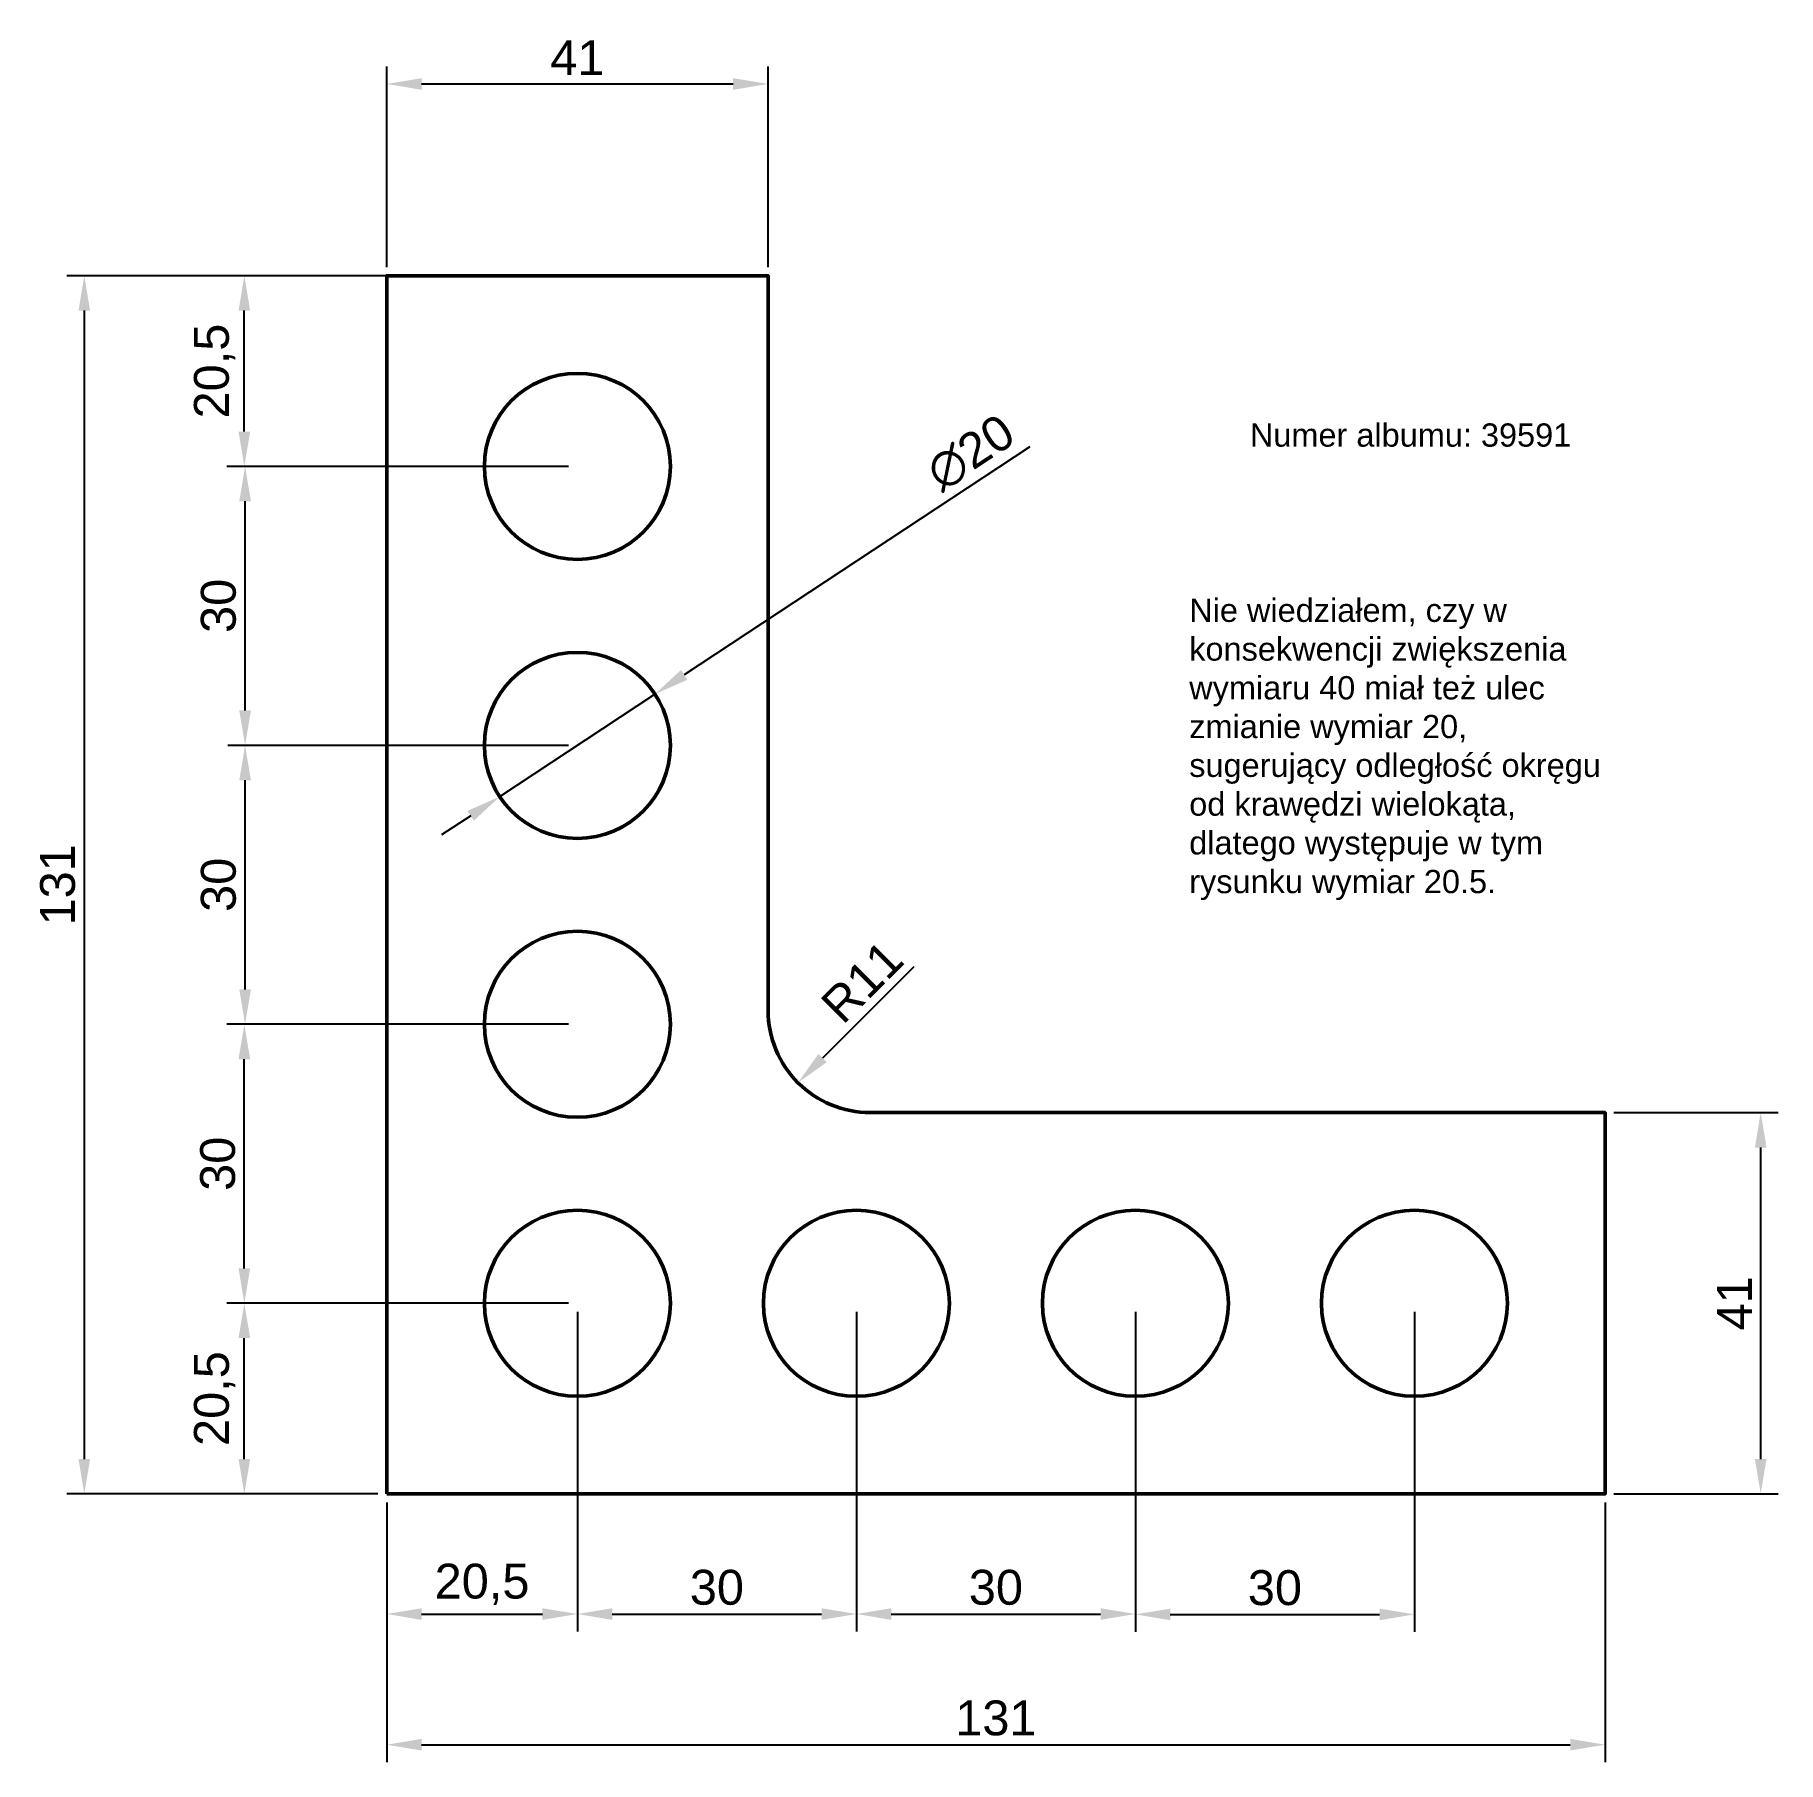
# Model space of a CAD drawing. Header units: millimetres. Extents: x 12 to 200, y 21 to 207.
import ezdxf

# ---------------------------------------------------------------- set-up
doc = ezdxf.new("R2010")
doc.units = ezdxf.units.MM
doc.layers.add('Kontur', color=170, linetype='Continuous', lineweight=50)
doc.layers.add('wymiar', color=10, linetype='Continuous')
doc.styles.get("Standard").update_dxf_attribs({"font": 'arial.ttf'})
doc.dimstyles.new('ISO-25', dxfattribs={"dimscale": 1.5, "dimtxt": 2.5, "dimasz": 2.5, "dimexe": 1.25, "dimexo": 0.625, "dimtad": 1, "dimtxsty": 'Standard', "dimcen": 2.5, "dimadec": 0, "dimazin": 0, "dimtfac": 1, "dimtmove": 0, "dimatfit": 3, "dimfxl": 1, "dimarcsym": 0})

# ---------------------------------------------------------------- blocks, each defined once
blk = doc.blocks.new('*D2')
at = {"layer": 'Defpoints', "color": 0, "transparency": 16777216}
for p in [(91, 201.63), (50, 181), (91, 181)]:
    blk.add_point(p, dxfattribs=at)
at = {"layer": 'wymiar', "color": 0, "lineweight": -2, "transparency": 16777216}
for p, q in [((50, 181.94), (50, 203.5)), ((91, 181.94), (91, 203.5)), ((53.75, 201.63), (87.25, 201.63))]:
    blk.add_line(p, q, dxfattribs=at)
at = {"layer": 'wymiar', "color": 0, "transparency": 16777216}
for points in [[(53.75, 202.25), (53.75, 201), (50, 201.63)], [(87.25, 202.25), (87.25, 201), (91, 201.63)]]:
    blk.add_solid(points, dxfattribs=at)
at = {"layer": 'wymiar', "color": 0, "transparency": 16777216, "insert": (70.5, 204.45), "char_height": 3.75, "attachment_point": 5}
blk.add_mtext('41', dxfattribs=at)
blk = doc.blocks.new('*D3')
at = {"layer": 'Defpoints', "color": 0, "transparency": 16777216}
for p in [(181, 91), (197.73, 91), (181, 50)]:
    blk.add_point(p, dxfattribs=at)
at = {"layer": 'wymiar', "color": 0, "lineweight": -2, "transparency": 16777216}
for p, q in [((181.94, 91), (199.61, 91)), ((197.73, 53.75), (197.73, 87.25)), ((181.94, 50), (199.61, 50))]:
    blk.add_line(p, q, dxfattribs=at)
at = {"layer": 'wymiar', "color": 0, "transparency": 16777216}
for points in [[(197.11, 87.25), (198.36, 87.25), (197.73, 91)], [(197.11, 53.75), (198.36, 53.75), (197.73, 50)]]:
    blk.add_solid(points, dxfattribs=at)
at = {"layer": 'wymiar', "color": 0, "transparency": 16777216, "insert": (194.91, 70.5), "char_height": 3.75, "attachment_point": 5, "rotation": 90}
blk.add_mtext('41', dxfattribs=at)
blk = doc.blocks.new('*D4')
at = {"layer": 'Defpoints', "color": 0, "transparency": 16777216}
for p in [(50, 181), (17.48, 50), (50, 50)]:
    blk.add_point(p, dxfattribs=at)
at = {"layer": 'wymiar', "color": 0, "lineweight": -2, "transparency": 16777216}
for p, q in [((49.06, 181), (15.61, 181)), ((17.48, 177.25), (17.48, 53.75)), ((49.06, 50), (15.61, 50))]:
    blk.add_line(p, q, dxfattribs=at)
at = {"layer": 'wymiar', "color": 0, "transparency": 16777216}
for points in [[(16.86, 177.25), (18.11, 177.25), (17.48, 181)], [(16.86, 53.75), (18.11, 53.75), (17.48, 50)]]:
    blk.add_solid(points, dxfattribs=at)
at = {"layer": 'wymiar', "color": 0, "transparency": 16777216, "insert": (14.63, 115.5), "char_height": 3.75, "attachment_point": 5, "rotation": 90}
blk.add_mtext('131', dxfattribs=at)
blk = doc.blocks.new('*D5')
at = {"layer": 'Defpoints', "color": 0, "transparency": 16777216}
for p in [(50, 50), (181, 50), (181, 23.02)]:
    blk.add_point(p, dxfattribs=at)
at = {"layer": 'wymiar', "color": 0, "lineweight": -2, "transparency": 16777216}
for p, q in [((50, 49.06), (50, 21.15)), ((181, 49.06), (181, 21.15)), ((53.75, 23.02), (177.25, 23.02))]:
    blk.add_line(p, q, dxfattribs=at)
at = {"layer": 'wymiar', "color": 0, "transparency": 16777216}
for points in [[(53.75, 23.65), (53.75, 22.4), (50, 23.02)], [(177.25, 23.65), (177.25, 22.4), (181, 23.02)]]:
    blk.add_solid(points, dxfattribs=at)
at = {"layer": 'wymiar', "color": 0, "transparency": 16777216, "insert": (115.5, 25.88), "char_height": 3.75, "attachment_point": 5}
blk.add_mtext('131', dxfattribs=at)
blk = doc.blocks.new('*D6')
at = {"layer": 'Defpoints', "color": 0, "transparency": 16777216}
for p in [(34.69, 70.5), (70.5, 70.5), (50, 50)]:
    blk.add_point(p, dxfattribs=at)
at = {"layer": 'wymiar', "color": 0, "lineweight": -2, "transparency": 16777216}
for p, q in [((69.56, 70.5), (32.82, 70.5)), ((34.69, 53.75), (34.69, 66.75)), ((49.06, 50), (32.82, 50))]:
    blk.add_line(p, q, dxfattribs=at)
at = {"layer": 'wymiar', "color": 0, "transparency": 16777216}
for points in [[(34.07, 66.75), (35.32, 66.75), (34.69, 70.5)], [(34.07, 53.75), (35.32, 53.75), (34.69, 50)]]:
    blk.add_solid(points, dxfattribs=at)
at = {"layer": 'wymiar', "color": 0, "transparency": 16777216, "insert": (31.5, 60.25), "char_height": 3.75, "attachment_point": 5, "rotation": 90}
blk.add_mtext('20,5', dxfattribs=at)
blk = doc.blocks.new('*D7')
at = {"layer": 'Defpoints', "color": 0, "transparency": 16777216}
for p in [(34.69, 100.5), (70.5, 100.5), (70.5, 70.5)]:
    blk.add_point(p, dxfattribs=at)
at = {"layer": 'wymiar', "color": 0, "lineweight": -2, "transparency": 16777216}
for p, q in [((69.56, 100.5), (32.82, 100.5)), ((34.69, 74.25), (34.69, 96.75)), ((69.56, 70.5), (32.82, 70.5))]:
    blk.add_line(p, q, dxfattribs=at)
at = {"layer": 'wymiar', "color": 0, "transparency": 16777216}
for points in [[(34.07, 96.75), (35.32, 96.75), (34.69, 100.5)], [(34.07, 74.25), (35.32, 74.25), (34.69, 70.5)]]:
    blk.add_solid(points, dxfattribs=at)
at = {"layer": 'wymiar', "color": 0, "transparency": 16777216, "insert": (31.84, 85.5), "char_height": 3.75, "attachment_point": 5, "rotation": 90}
blk.add_mtext('30', dxfattribs=at)
blk = doc.blocks.new('*D8')
at = {"layer": 'Defpoints', "color": 0, "transparency": 16777216}
for p in [(34.77, 130.5), (70.5, 130.5), (70.5, 100.5)]:
    blk.add_point(p, dxfattribs=at)
at = {"layer": 'wymiar', "color": 0, "lineweight": -2, "transparency": 16777216}
for p, q in [((69.56, 130.5), (32.9, 130.5)), ((34.77, 104.25), (34.77, 126.75)), ((69.56, 100.5), (32.9, 100.5))]:
    blk.add_line(p, q, dxfattribs=at)
at = {"layer": 'wymiar', "color": 0, "transparency": 16777216}
for points in [[(34.15, 126.75), (35.4, 126.75), (34.77, 130.5)], [(34.15, 104.25), (35.4, 104.25), (34.77, 100.5)]]:
    blk.add_solid(points, dxfattribs=at)
at = {"layer": 'wymiar', "color": 0, "transparency": 16777216, "insert": (31.92, 115.5), "char_height": 3.75, "attachment_point": 5, "rotation": 90}
blk.add_mtext('30', dxfattribs=at)
blk = doc.blocks.new('*D9')
at = {"layer": 'Defpoints', "color": 0, "transparency": 16777216}
for p in [(34.77, 160.5), (70.5, 160.5), (70.5, 130.5)]:
    blk.add_point(p, dxfattribs=at)
at = {"layer": 'wymiar', "color": 0, "lineweight": -2, "transparency": 16777216}
for p, q in [((69.56, 160.5), (32.9, 160.5)), ((34.77, 134.25), (34.77, 156.75)), ((69.56, 130.5), (32.9, 130.5))]:
    blk.add_line(p, q, dxfattribs=at)
at = {"layer": 'wymiar', "color": 0, "transparency": 16777216}
for points in [[(34.15, 156.75), (35.4, 156.75), (34.77, 160.5)], [(34.15, 134.25), (35.4, 134.25), (34.77, 130.5)]]:
    blk.add_solid(points, dxfattribs=at)
at = {"layer": 'wymiar', "color": 0, "transparency": 16777216, "insert": (31.92, 145.5), "char_height": 3.75, "attachment_point": 5, "rotation": 90}
blk.add_mtext('30', dxfattribs=at)
blk = doc.blocks.new('*D10')
at = {"layer": 'Defpoints', "color": 0, "transparency": 16777216}
for p in [(70.5, 70.5), (50, 50), (70.5, 37.08)]:
    blk.add_point(p, dxfattribs=at)
at = {"layer": 'wymiar', "color": 0, "lineweight": -2, "transparency": 16777216}
for p, q in [((70.5, 69.56), (70.5, 35.2)), ((50, 49.06), (50, 35.2)), ((53.75, 37.08), (66.75, 37.08))]:
    blk.add_line(p, q, dxfattribs=at)
at = {"layer": 'wymiar', "color": 0, "transparency": 16777216}
for points in [[(53.75, 37.7), (53.75, 36.45), (50, 37.08)], [(66.75, 37.7), (66.75, 36.45), (70.5, 37.08)]]:
    blk.add_solid(points, dxfattribs=at)
at = {"layer": 'wymiar', "color": 0, "transparency": 16777216, "insert": (60.25, 40.27), "char_height": 3.75, "attachment_point": 5}
blk.add_mtext('20,5', dxfattribs=at)
blk = doc.blocks.new('*D11')
at = {"layer": 'Defpoints', "color": 0, "transparency": 16777216}
for p in [(70.5, 70.5), (100.5, 70.5), (100.5, 37.08)]:
    blk.add_point(p, dxfattribs=at)
at = {"layer": 'wymiar', "color": 0, "lineweight": -2, "transparency": 16777216}
for p, q in [((70.5, 69.56), (70.5, 35.2)), ((100.5, 69.56), (100.5, 35.2)), ((74.25, 37.08), (96.75, 37.08))]:
    blk.add_line(p, q, dxfattribs=at)
at = {"layer": 'wymiar', "color": 0, "transparency": 16777216}
for points in [[(74.25, 37.7), (74.25, 36.45), (70.5, 37.08)], [(96.75, 37.7), (96.75, 36.45), (100.5, 37.08)]]:
    blk.add_solid(points, dxfattribs=at)
at = {"layer": 'wymiar', "color": 0, "transparency": 16777216, "insert": (85.5, 39.93), "char_height": 3.75, "attachment_point": 5}
blk.add_mtext('30', dxfattribs=at)
blk = doc.blocks.new('*D12')
at = {"layer": 'Defpoints', "color": 0, "transparency": 16777216}
for p in [(100.5, 70.5), (130.5, 70.5), (130.5, 37.08)]:
    blk.add_point(p, dxfattribs=at)
at = {"layer": 'wymiar', "color": 0, "lineweight": -2, "transparency": 16777216}
for p, q in [((100.5, 69.56), (100.5, 35.2)), ((130.5, 69.56), (130.5, 35.2)), ((104.25, 37.08), (126.75, 37.08))]:
    blk.add_line(p, q, dxfattribs=at)
at = {"layer": 'wymiar', "color": 0, "transparency": 16777216}
for points in [[(104.25, 37.7), (104.25, 36.45), (100.5, 37.08)], [(126.75, 37.7), (126.75, 36.45), (130.5, 37.08)]]:
    blk.add_solid(points, dxfattribs=at)
at = {"layer": 'wymiar', "color": 0, "transparency": 16777216, "insert": (115.5, 39.93), "char_height": 3.75, "attachment_point": 5}
blk.add_mtext('30', dxfattribs=at)
blk = doc.blocks.new('*D13')
at = {"layer": 'Defpoints', "color": 0, "transparency": 16777216}
for p in [(130.5, 70.5), (160.5, 70.5), (160.5, 37.04)]:
    blk.add_point(p, dxfattribs=at)
at = {"layer": 'wymiar', "color": 0, "lineweight": -2, "transparency": 16777216}
for p, q in [((130.5, 69.56), (130.5, 35.16)), ((160.5, 69.56), (160.5, 35.16)), ((134.25, 37.04), (156.75, 37.04))]:
    blk.add_line(p, q, dxfattribs=at)
at = {"layer": 'wymiar', "color": 0, "transparency": 16777216}
for points in [[(134.25, 37.66), (134.25, 36.41), (130.5, 37.04)], [(156.75, 37.66), (156.75, 36.41), (160.5, 37.04)]]:
    blk.add_solid(points, dxfattribs=at)
at = {"layer": 'wymiar', "color": 0, "transparency": 16777216, "insert": (145.5, 39.89), "char_height": 3.75, "attachment_point": 5}
blk.add_mtext('30', dxfattribs=at)
blk = doc.blocks.new('*D14')
at = {"layer": 'Defpoints', "color": 0, "transparency": 16777216}
for p in [(102, 102), (94.22, 94.22)]:
    blk.add_point(p, dxfattribs=at)
at = {"layer": 'wymiar', "color": 0, "lineweight": -2, "transparency": 16777216}
blk.add_line((106.68, 106.68), (96.87, 96.87), dxfattribs=at)
at = {"layer": 'wymiar', "color": 0, "transparency": 16777216}
blk.add_solid([(96.43, 97.32), (97.32, 96.43), (94.22, 94.22)], dxfattribs=at)
at = {"layer": 'wymiar', "color": 0, "transparency": 16777216, "insert": (101.11, 105.09), "char_height": 3.75, "attachment_point": 5, "rotation": 45}
blk.add_mtext('R11', dxfattribs=at)
blk = doc.blocks.new('*D15')
at = {"layer": 'Defpoints', "color": 0, "transparency": 16777216}
for p in [(78.84, 136.01), (62.16, 124.99)]:
    blk.add_point(p, dxfattribs=at)
at = {"layer": 'wymiar', "color": 0, "lineweight": -2, "transparency": 16777216}
for p, q in [((119.14, 162.62), (81.97, 138.08)), ((62.16, 124.99), (78.84, 136.01)), ((59.03, 122.92), (55.9, 120.86))]:
    blk.add_line(p, q, dxfattribs=at)
at = {"layer": 'wymiar', "color": 0, "transparency": 16777216}
for points in [[(81.63, 138.6), (82.32, 137.55), (78.84, 136.01)], [(58.68, 123.45), (59.37, 122.4), (62.16, 124.99)]]:
    blk.add_solid(points, dxfattribs=at)
at = {"layer": 'wymiar', "color": 0, "transparency": 16777216, "insert": (112.79, 161.97), "char_height": 3.75, "attachment_point": 5, "rotation": 33.4365}
blk.add_mtext('∅20', dxfattribs=at)
blk = doc.blocks.new('*D17')
at = {"layer": 'Defpoints', "color": 0, "transparency": 16777216}
for p in [(34.69, 181), (70.5, 181), (70.5, 160.5)]:
    blk.add_point(p, dxfattribs=at)
at = {"layer": 'wymiar', "color": 0, "lineweight": -2, "transparency": 16777216}
for p, q in [((69.56, 181), (32.82, 181)), ((34.69, 164.25), (34.69, 177.25)), ((69.56, 160.5), (32.82, 160.5))]:
    blk.add_line(p, q, dxfattribs=at)
at = {"layer": 'wymiar', "color": 0, "transparency": 16777216}
for points in [[(34.07, 177.25), (35.32, 177.25), (34.69, 181)], [(34.07, 164.25), (35.32, 164.25), (34.69, 160.5)]]:
    blk.add_solid(points, dxfattribs=at)
at = {"layer": 'wymiar', "color": 0, "transparency": 16777216, "insert": (31.5, 170.75), "char_height": 3.75, "attachment_point": 5, "rotation": 90}
blk.add_mtext('20,5', dxfattribs=at)

msp = doc.modelspace()

# ---------------------------------------------------------------- linework, layer by layer
at = {"layer": 'Kontur'}
msp.add_lwpolyline([(50, 50), (181, 50), (181, 91), (102, 91, -0.4142136), (91, 102), (91, 181), (50, 181)], format="xyb", close=True, dxfattribs=at)
for centre in [(70.5, 160.5), (70.5, 130.5), (70.5, 100.5), (70.5, 70.5), (100.5, 70.5), (130.5, 70.5), (160.5, 70.5)]:
    msp.add_circle(centre, 10, dxfattribs=at)

# ---------------------------------------------------------------- texts
at = {"char_height": 2.5, "attachment_point": 1}
for s, width, insert in [('Numer albumu: 39591', 55.52026, (142.809, 165.123)), ('Nie wiedziałem, czy w konsekwencji zwiększenia wymiaru 40 miał też ulec zmianie wymiar 20, sugerujący odległość okręgu od krawędzi wielokąta, dlatego występuje w tym rysunku wymiar 20.5. ', 46.99068, (136.287, 146.277))]:
    msp.add_mtext_dynamic_manual_height_columns(s, width=width, gutter_width=12.5, heights=[0], dxfattribs=dict(at, insert=insert))

# ---------------------------------------------------------------- dimensions: what is measured, and where the dimension line sits
at = {"layer": 'wymiar'}
for p1, p2, distance, picture, middle in [((50, 181), (91, 181), 20.628, '*D2', (70.5, 204.448)), ((50, 181), (50, 50), -32.517, '*D4', (14.63, 115.5)), ((181, 50), (181, 91), -16.732, '*D3', (194.912, 70.5)), ((50, 50), (181, 50), -26.975, '*D5', (115.5, 25.878))]:
    dim = msp.add_aligned_dim(p1=p1, p2=p2, distance=distance, dimstyle='ISO-25', dxfattribs=at)
    dim.commit()
    dim.dimension.update_dxf_attribs({"geometry": picture, "text_midpoint": middle})
for base, p1, p2, picture, middle in [((34.691, 181), (70.5, 160.5), (70.5, 181), '*D17', (31.5, 170.75)), ((34.771, 160.5), (70.5, 130.5), (70.5, 160.5), '*D9', (31.917, 145.5)), ((34.771, 130.5), (70.5, 100.5), (70.5, 130.5), '*D8', (31.917, 115.5)), ((34.69, 100.5), (70.5, 70.5), (70.5, 100.5), '*D7', (31.837, 85.5)), ((34.69, 70.5), (50, 50), (70.5, 70.5), '*D6', (31.499, 60.25))]:
    dim = msp.add_linear_dim(base=base, p1=p1, p2=p2, angle=90, dimstyle='ISO-25', dxfattribs=at)
    dim.commit()
    dim.dimension.update_dxf_attribs({"geometry": picture, "text_midpoint": middle})
dim = msp.add_diameter_dim_2p(p1=(62.155, 124.99), p2=(78.845, 136.01), dimstyle='ISO-25', dxfattribs=at)
dim.commit()
dim.dimension.update_dxf_attribs({"geometry": '*D15', "text_midpoint": (114.422, 159.502), "dimtype": 163})
dim = msp.add_radius_dim(center=(102, 102), mpoint=(94.222, 94.222), dimstyle='ISO-25', dxfattribs=at)
dim.commit()
dim.dimension.update_dxf_attribs({"geometry": '*D14', "text_midpoint": (103.1, 103.1), "dimtype": 164})
for base, p1, p2, picture, middle in [((70.5, 37.077), (50, 50), (70.5, 70.5), '*D10', (60.25, 40.268)), ((100.5, 37.077), (70.5, 70.5), (100.5, 70.5), '*D11', (85.5, 39.93)), ((130.5, 37.077), (100.5, 70.5), (130.5, 70.5), '*D12', (115.5, 39.93)), ((160.5, 37.039), (130.5, 70.5), (160.5, 70.5), '*D13', (145.5, 39.893))]:
    dim = msp.add_linear_dim(base=base, p1=p1, p2=p2, dimstyle='ISO-25', dxfattribs=at)
    dim.commit()
    dim.dimension.update_dxf_attribs({"geometry": picture, "text_midpoint": middle})

doc.saveas('drawing.dxf')
